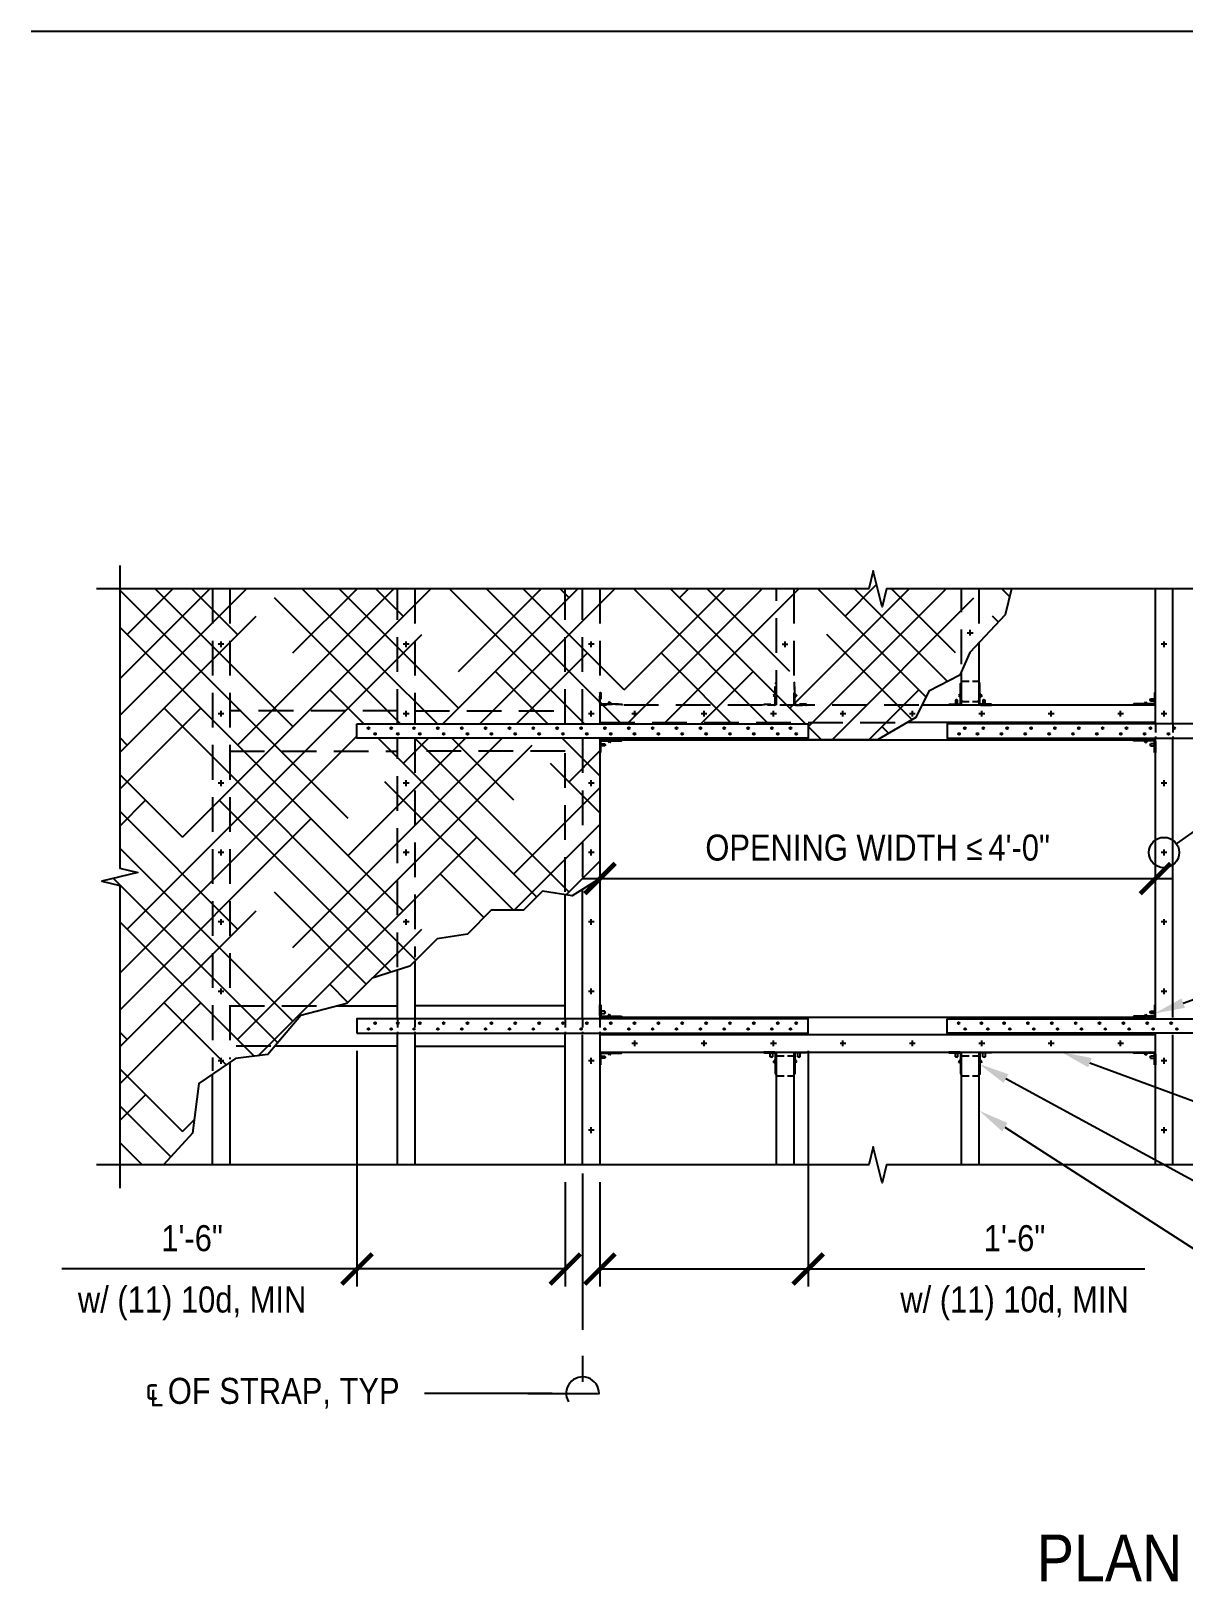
# Model space of a CAD drawing. Header units: inches. Extents: x -16404 to 14624, y -1591 to 16152.
# Drawn here: x 3333.1 to 3432.8, y 8817.8 to 8952 of the extents above; entities that cross this region are included whole.
import ezdxf
from ezdxf import colors
from ezdxf.entities.mleader import LeaderData, LeaderLine
from ezdxf.math import Vec2, Vec3

# ---------------------------------------------------------------- set-up
doc = ezdxf.new("R2010")
doc.units = ezdxf.units.IN
doc.header["$LTSCALE"] = 24
doc.header["$MEASUREMENT"] = 0
for name, pattern in [('CENTER2', [1.125, 0.75, -0.125, 0.125, -0.125]), ('HIDDEN2', [0.1875, 0.125, -0.0625]), ('HIDDEN8', [0.04625, 0.03125, -0.015])]:
    doc.linetypes.add(name, pattern=pattern)
doc.layers.get('0').update_dxf_attribs({"linetype": 'CONTINUOUS'})
doc.layers.get('DefPoints').update_dxf_attribs({"color": 251, "linetype": 'CONTINUOUS'})
for name, color, linetype in [('S-ANNO-DIMS', 2, 'CONTINUOUS'), ('S-ANNO-NOTE', 4, 'CONTINUOUS'), ('S-BREAK', 2, 'CONTINUOUS'), ('S-GRID', 1, 'CENTER2'), ('S-NAIL', 2, 'CONTINUOUS'), ('S-SIMPSON', 2, 'CONTINUOUS'), ('S-TYP DETAIL BLOCKS', 1, 'CONTINUOUS'), ('S-WOOD', 3, 'CONTINUOUS')]:
    doc.layers.add(name, color=color, linetype=linetype)
doc.layers.add('S-ANNO-GRID-NONPLOT', color=251, linetype='CONTINUOUS', plot=False)
doc.layers.add('S-HATCH1', color=1, linetype='CONTINUOUS', transparency=0.5)
doc.styles.add('Arial', font='arial.ttf', dxfattribs={"width": 0.85})
doc.dimstyles.new('DIM-24_Se', dxfattribs={"dimscale": 24, "dimtxt": 0.09375, "dimasz": 0.109375, "dimexe": 0.0625, "dimexo": 0.0625, "dimgap": 0.0625, "dimtad": 1, "dimdec": 4, "dimzin": 11, "dimdsep": 46, "dimlunit": 4, "dimtxsty": 'Arial', "dimblk": 'ARCHTICK', "dimcen": 0.125, "dimdle": 0.0625, "dimclrd": 256, "dimclre": 256, "dimclrt": 4, "dimadec": 0, "dimazin": 0, "dimtfac": 0.75, "dimtdec": 4, "dimtmove": 0, "dimatfit": 3, "dimfxl": 1, "dimfrac": 1, "dimtolj": 1, "dimtzin": 0, "dimarcsym": 0})

# ---------------------------------------------------------------- blocks, each defined once
blk = doc.blocks.new('Se_24x36_DETAILS_GRID')
blk.add_line((23.30227471881284, 23.00000000000006), (31.06969962508379, 23.00000000000005))
blk = doc.blocks.new('_ARCHTICK')
at = {"color": 0, "linetype": 'ByBlock', "const_width": 0.15}
blk.add_lwpolyline([(-0.5, -0.5), (0.5, 0.5)], dxfattribs=at)
blk = doc.blocks.new('*D820')
at = {"layer": 'DefPoints', "color": 0, "transparency": 16777216}
for p in [(37.16821890174288, 98.74999999946795), (85.16821890174288, 98.74999999946795), (85.16821890174288, 98.74999999946795)]:
    blk.add_point(p, dxfattribs=at)
at = {"layer": 'S-ANNO-DIMS', "lineweight": -2, "transparency": 16777216}
blk.add_line((35.66821890174288, 98.74999999946795), (86.66821890174288, 98.74999999946795), dxfattribs=at)
at = {"layer": 'S-ANNO-DIMS', "lineweight": -2, "transparency": 16777216, "xscale": 2.625, "yscale": 2.625, "zscale": 2.625, "rotation": 180}
blk.add_blockref('_ARCHTICK', (37.16821890174288, 98.74999999946795), dxfattribs=at)
at = {"layer": 'S-ANNO-DIMS', "lineweight": -2, "transparency": 16777216, "xscale": 2.625, "yscale": 2.625, "zscale": 2.625}
blk.add_blockref('_ARCHTICK', (85.16821890174288, 98.74999999946795), dxfattribs=at)
at = {"layer": 'S-ANNO-DIMS', "color": 4, "transparency": 16777216, "insert": (61.16821890174288, 101.4141371072442), "char_height": 2.25, "attachment_point": 5, "style": 'Arial'}
blk.add_mtext('\\A1;OPENING WIDTH {\\H0.95833x;≤\\fMS Shell Dlg 2|b0|i0|c0|p0;\\H0.73913x; }4\'-0"', dxfattribs=at)
blk = doc.blocks.new('LUS-Top')
at = {"layer": 'S-SIMPSON'}
for p, q in [((-0.90625, 0), (-1.84375, 0)), ((-1.84375, 0), (-1.84375, -0.0625)), ((0.90625, 0), (1.84375, 0)), ((1.84375, 0), (1.84375, -0.0625)), ((-1.84375, -0.0625), (-0.90625, -0.0625)), ((-1.28125, -0.4174999999997908), (-1.28125, -0.0625)), ((-1.211250000000064, -0.4375), (-1.28125, -0.4174999999997908)), ((-1.163749999999936, -0.4375), (-1.211250000000064, -0.4375)), ((-1.163749999999936, -0.4375), (-1.09375, -0.4174999999997908)), ((-1.09375, -0.0625), (-1.09375, -0.4174999999997908)), ((-1.019053823869172, -0.8267791308790038), (-0.8627001912573178, -0.67042549826715)), ((-0.9865269119345612, -0.8593060428136141), (-1.019053823869172, -0.8267791308790038)), ((-0.9865269119345612, -0.8593060428136141), (-0.84375, -0.9375)), ((-0.84375, -0.125), (-0.84375, -1.867417028593536)), ((-0.78125, -1.929917499999874), (-0.78125, -0.125)), ((0.78125, -1.929917499999874), (0.78125, -0.125)), ((0.84375, -0.125), (0.84375, -1.867647289603156)), ((0.9865269119345612, -0.8593060428136141), (0.84375, -0.9375)), ((1.019053823869172, -0.8267791308790038), (0.8627001912573178, -0.67042549826715)), ((1.84375, -0.0625), (0.90625, -0.0625)), ((0.9865269119345612, -0.8593060428136141), (1.019053823869172, -0.8267791308790038)), ((1.09375, -0.4174999999997908), (1.09375, -0.0625)), ((1.163749999999936, -0.4375), (1.09375, -0.4174999999997908)), ((1.211250000000064, -0.4375), (1.163749999999936, -0.4375)), ((1.211250000000064, -0.4375), (1.28125, -0.4174999999997908)), ((1.28125, -0.0625), (1.28125, -0.4174999999997908)), ((-0.84375, -1.867417028593536), (-0.7499999999997726, -1.961167735702475)), ((0.847541000000092, -1.86362599999984), (0.75, -1.961167735703611))]:
    blk.add_line(p, q, dxfattribs=at)
at = {"layer": 'S-SIMPSON', "color": 1, "linetype": 'HIDDEN8', "ltscale": 0.8}
for points in [[(-0.75, -0.4008881741003734, 0.3178375819105025), (-0.6875, -0.3125), (0.6875, -0.3124999999997726, 0.3178375819105024), (0.75, -0.4008881741003734)], [(-0.7499999999997726, -1.961167735702475), (-0.714958999999908, -1.996208999999908, -0.1989120000000228), (-0.6875, -2.0625), (0.6875, -2.0625, -0.1989120000000228), (0.7149590000001353, -1.996208999999908), (0.75, -1.961167735703611)]]:
    blk.add_lwpolyline(points, format="xyb", dxfattribs=at)
at = {"layer": 'S-SIMPSON'}
for centre, radius, start, end in [((-0.90625, -0.125), 0.125, 0, 90), ((0.90625, -0.125), 0.125, 90, 180), ((-0.90625, -0.125), 0.0625, 0, 90), ((-0.9084499999999025, -0.6246756895243379), 0.0647, 315, 0), ((-0.7812497961904228, -0.3124999705671598), 0.0937497961904958, 269.9998754405271, 289.4711325576059), ((0.7812497961904228, -0.3124999705671598), 0.09374979619049668, 250.5288674423941, 270.0001245594729), ((0.90625, -0.125), 0.0625, 90, 180), ((0.9084499999999025, -0.6246756895243379), 0.0647, 180, 225)]:
    blk.add_arc(centre, radius, start, end, dxfattribs=at)
blk = doc.blocks.new('_DotBlank')
at = {"color": 0, "lineweight": -2}
blk.add_line((-0.5, 0), (-1, 0), dxfattribs=at)
blk.add_circle((0, 0), 0.5, dxfattribs=at)
blk = doc.blocks.new('*D2429')
at = {"layer": 'DefPoints', "color": 0, "transparency": 16777216}
for p in [(16.16821890174288, 85.37499999946976), (34.16821890174288, 73.99999999946976), (34.16821890174288, 65.00528290704187)]:
    blk.add_point(p, dxfattribs=at)
at = {"layer": 'S-ANNO-DIMS', "lineweight": -2, "transparency": 16777216}
for p, q in [((16.16821890174288, 83.87499999946976), (16.16821890174288, 63.50528290704187)), ((34.16821890174288, 72.49999999946976), (34.16821890174288, 63.50528290704187)), ((16.16821890174288, 65.00528290704187), (-9.341693274247055, 65.00528290704187)), ((34.16821890174288, 65.00528290704187), (14.66821890174288, 65.00528290704187))]:
    blk.add_line(p, q, dxfattribs=at)
at = {"layer": 'S-ANNO-DIMS', "lineweight": -2, "transparency": 16777216, "xscale": 2.625, "yscale": 2.625, "zscale": 2.625, "rotation": 180}
blk.add_blockref('_ARCHTICK', (16.16821890174288, 65.00528290704187), dxfattribs=at)
at = {"layer": 'S-ANNO-DIMS', "lineweight": -2, "transparency": 16777216, "xscale": 2.625, "yscale": 2.625, "zscale": 2.625}
blk.add_blockref('_ARCHTICK', (34.16821890174288, 65.00528290704187), dxfattribs=at)
at = {"layer": 'S-ANNO-DIMS', "color": 4, "transparency": 16777216, "char_height": 2.25, "attachment_point": 5, "style": 'Arial'}
for s, insert in [('\\A1;1\'-6"', (1.91844912002307, 67.65407212941568)), ('\\A1;w/ (11) 10d, MIN', (1.91844912002307, 62.03035111986588))]:
    blk.add_mtext(s, dxfattribs=dict(at, insert=insert))
blk = doc.blocks.new('*D2430')
at = {"layer": 'DefPoints', "color": 0, "transparency": 16777216}
for p in [(55.16821890174469, 85.37499999946795), (37.16821890174469, 73.99999999946976), (37.16821890174469, 65.00528290704187)]:
    blk.add_point(p, dxfattribs=at)
at = {"layer": 'S-ANNO-DIMS', "lineweight": -2, "transparency": 16777216}
for p, q in [((55.16821890174469, 83.87499999946795), (55.16821890174469, 63.50528290704187)), ((37.16821890174469, 72.49999999946976), (37.16821890174469, 63.50528290704187)), ((37.16821890174469, 65.00528290704187), (56.66821890174469, 65.00528290704187)), ((55.16821890174469, 65.00528290704187), (84.25961129601409, 65.00528290704187))]:
    blk.add_line(p, q, dxfattribs=at)
at = {"layer": 'S-ANNO-DIMS', "lineweight": -2, "transparency": 16777216, "xscale": 2.625, "yscale": 2.625, "zscale": 2.625, "rotation": 180}
blk.add_blockref('_ARCHTICK', (37.16821890174469, 65.00528290704187), dxfattribs=at)
at = {"layer": 'S-ANNO-DIMS', "lineweight": -2, "transparency": 16777216, "xscale": 2.625, "yscale": 2.625, "zscale": 2.625}
blk.add_blockref('_ARCHTICK', (55.16821890174469, 65.00528290704187), dxfattribs=at)
at = {"layer": 'S-ANNO-DIMS', "color": 4, "transparency": 16777216, "char_height": 2.25, "attachment_point": 5, "style": 'Arial'}
for s, insert in [('\\A1;1\'-6"', (72.99946890174397, 67.65407212941568)), ('\\A1;w/ (11) 10d, MIN', (72.99946890174397, 62.03035111986588))]:
    blk.add_mtext(s, dxfattribs=dict(at, insert=insert))
blk = doc.blocks.new('ARROW-LOOP')
at = {"color": 0}
blk.add_lwpolyline([(-1.80643092716582, 4.547473508864641e-13), (0.5420998376011994, 4.547473508864641e-13, 1.317177028536598), (-0.4638054410929726, -0.2806363246950241)], format="xyb", dxfattribs=at)
blk = doc.blocks.new('NAIL-END')
at = {"color": 2}
for p, q in [((-0.2499999999990905, 0), (0.2499999999990905, 0)), ((9.094947017729282e-13, 0.2499999999990905), (-9.094947017729282e-13, -0.25))]:
    blk.add_line(p, q, dxfattribs=at)
blk = doc.blocks.new('*U475')
at = {"layer": 'S-NAIL', "rotation": 180}
blk.add_blockref('NAIL-END', (0, -4.547473508864641e-13), dxfattribs=at)
blk = doc.blocks.new('*U476')
at = {"layer": 'S-NAIL', "color": 0, "linetype": 'ByBlock', "lineweight": -2, "transparency": 16777216}
for p in [(2.204364238465236e-15, 36), (1.83697019872103e-15, 30), (1.469576158976824e-15, 24), (1.102182119232618e-15, 18), (7.347880794884119e-16, 12), (3.673940397442059e-16, 6), (0, 0)]:
    blk.add_blockref('*U475', p, dxfattribs=at)
blk = doc.blocks.new('*U483')
at = {"layer": 'S-NAIL', "rotation": 180}
blk.add_blockref('NAIL-END', (0, -4.547473508864641e-13), dxfattribs=at)
blk = doc.blocks.new('*U484')
at = {"layer": 'S-NAIL', "color": 0, "linetype": 'ByBlock', "lineweight": -2, "transparency": 16777216}
for p in [(1.469576158976824e-15, 24), (1.102182119232618e-15, 18), (7.347880794884119e-16, 12), (3.673940397442059e-16, 6), (0, 0)]:
    blk.add_blockref('*U483', p, dxfattribs=at)
blk = doc.blocks.new('*U485')
at = {"layer": 'S-NAIL', "rotation": 180}
blk.add_blockref('NAIL-END', (0, -4.547473508864641e-13), dxfattribs=at)
blk = doc.blocks.new('*U486')
at = {"layer": 'S-NAIL', "color": 0, "linetype": 'ByBlock', "lineweight": -2, "transparency": 16777216}
for p in [(2.571758278209442e-15, 42), (2.204364238465236e-15, 36), (1.83697019872103e-15, 30), (1.469576158976824e-15, 24), (1.102182119232618e-15, 18), (7.347880794884119e-16, 12), (3.673940397442059e-16, 6), (0, 0)]:
    blk.add_blockref('*U485', p, dxfattribs=at)
blk = doc.blocks.new('*U471')
at = {"layer": 'S-NAIL', "rotation": 180}
blk.add_blockref('NAIL-END', (0, -4.547473508864641e-13), dxfattribs=at)
blk = doc.blocks.new('*U472')
at = {"layer": 'S-NAIL', "color": 0, "linetype": 'ByBlock', "lineweight": -2, "transparency": 16777216}
for p in [(0, 0), (6, 0), (12, 0), (18, 0), (24, 0), (30, 0), (36, 0), (42, 0)]:
    blk.add_blockref('*U471', p, dxfattribs=at)
blk = doc.blocks.new('*U473')
at = {"layer": 'S-NAIL', "rotation": 180}
blk.add_blockref('NAIL-END', (0, -4.547473508864641e-13), dxfattribs=at)
blk = doc.blocks.new('*U474')
at = {"layer": 'S-NAIL', "color": 0, "linetype": 'ByBlock', "lineweight": -2, "transparency": 16777216}
for p in [(0, 0), (6, 0), (12, 0), (18, 0), (24, 0), (30, 0), (36, 0), (42, 0)]:
    blk.add_blockref('*U473', p, dxfattribs=at)
blk = doc.blocks.new('*U479')
at = {"layer": 'S-NAIL', "rotation": 180}
blk.add_blockref('NAIL-END', (0, -4.547473508864641e-13), dxfattribs=at)
blk = doc.blocks.new('*U480')
at = {"layer": 'S-NAIL', "color": 0, "linetype": 'ByBlock', "lineweight": -2, "transparency": 16777216}
for p in [(2.571758278209442e-15, 42), (2.204364238465236e-15, 36), (1.83697019872103e-15, 30), (1.469576158976824e-15, 24), (1.102182119232618e-15, 18), (7.347880794884119e-16, 12), (3.673940397442059e-16, 6), (0, 0)]:
    blk.add_blockref('*U479', p, dxfattribs=at)
blk = doc.blocks.new('Se_HORIZONTAL DIAPHRAGM OPENING')
at = {"layer": 'S-HATCH1'}
h = blk.add_hatch(dxfattribs=at)
h.set_pattern_fill('HOUND', color=256, scale=36, angle=45, style=0)
h.set_pattern_definition([(45, (-2992.316762352436, -4762.000000000534), (4.772970773009196, 7.954951288348661), [36, -18]), (135, (-2992.316762352436, -4762.000000000534), (4.772970773009196, -7.954951288348661), [36, -18])])
h.paths.add_polyline_path([(37.16821890174288, 110.7499999994679), (61.16821890174288, 110.7499999994679), (64.4814050924324, 112.6606926288378), (65.58043115684814, 114.9439660602775), (68.27440738403493, 116.3336494947644), (69.13837630731541, 118.2919718861203), (72.1760940974109, 121.5577991376804), (72.73525465014973, 123.7950747262412), (61.92536603114422, 123.795074726243), (61.54679246644446, 122.2383723403482), (60.78964533704311, 125.3517771121342), (60.41107177234881, 123.795074726243), (-4.331781098255306, 123.7950747262412), (-4.331781098257125, 99.65468449225591), (-2.775078712362301, 99.27611092755615), (-5.88848348414831, 98.51896379815298), (-4.331781098257125, 98.1403902334605), (-4.331781098255306, 73.99999999946795), (-0.5562459573102387, 73.99999999946795), (1.957409539947548, 76.73116166254567), (2.512467761102016, 81.04376183552449), (5.658675036211207, 83.18591889935215), (8.457950983205592, 83.54797396007052), (11.32426294724974, 86.9030086864932), (15.29406264455247, 87.96261945949027), (17.46969011062538, 90.13824692556318), (20.73772323208323, 91.16795847908998), (23.11249906913145, 93.54273431613638), (25.71476743572748, 93.95530910144862), (27.76744970831714, 96.00799137403737), (30.573548012022, 96.00799137403737), (32.21526095386253, 97.6497043158779), (34.77267930711423, 97.25394227738343), (37.16821890174288, 98.74999999946795)])
at = {"layer": 'S-BREAK'}
for points in [[(124.6682189017411, 123.7950747262421), (61.92536603114422, 123.795074726243), (61.54679246644446, 122.2383723403482), (60.78964533704311, 125.3517771121342), (60.41107177234881, 123.795074726243), (-6.331781098255306, 123.7950747262421)], [(-4.331781098255306, 125.7950747262421), (-4.331781098257125, 99.65468449225591), (-2.775078712362301, 99.27611092755615), (-5.88848348414831, 98.51896379815298), (-4.331781098257125, 98.1403902334605), (-4.331781098255306, 71.99999999946795)], [(124.6682189017411, 73.99999999946795), (61.92536603114422, 73.99999999946795), (61.54679246644446, 72.44329761357494), (60.78964533704311, 75.55670238536095), (60.41107177234881, 73.99999999946795), (-6.331781098255306, 73.99999999946795)]]:
    blk.add_lwpolyline(points, dxfattribs=at)
at = {"layer": 'S-GRID', "color": 1, "linetype": 'CENTER2', "ltscale": 0.75}
blk.add_line((35.66821890174288, 73.24999999946976), (35.66821890174469, 53.24999999946976), dxfattribs=at)
at = {"layer": 'S-SIMPSON', "color": 1, "linetype": 'HIDDEN8', "ltscale": 0.8}
for p, q in [((52.32446890174288, 115.617417028061), (52.41821890174469, 115.7111677351704)), ((52.32446890174288, 113.8749999994679), (52.32446890174288, 115.617417028061)), ((52.38696890174288, 115.6799174994676), (52.38696890174288, 113.8749999994679)), ((54.01575990174388, 115.6136259994673), (53.91821890174288, 115.7111677351704)), ((53.94946890174288, 115.6799174994676), (53.94946890174288, 113.8749999994679)), ((54.01196890174288, 113.8749999994679), (54.01196890174288, 115.6176472890702)), ((37.16821890174288, 113.906249999467), (37.16821890174288, 114.843749999467)), ((37.16821890174288, 114.843749999467), (37.23071890174288, 114.843749999467)), ((37.23071890174288, 114.843749999467), (37.23071890174288, 113.906249999467)), ((52.18169198980831, 114.6093060422809), (52.1491650778753, 114.5767791303469)), ((52.1491650778753, 114.5767791303469), (52.30551871048556, 114.4204254977349)), ((52.18169198980831, 114.6093060422809), (52.32446890174288, 114.6874999994679)), ((54.15474581367744, 114.6093060422809), (54.01196890174288, 114.6874999994679)), ((54.18727272561227, 114.5767791303469), (54.03091909300019, 114.4204254977349)), ((54.15474581367744, 114.6093060422809), (54.18727272561227, 114.5767791303469)), ((37.29321890174288, 113.843749999467), (39.03563593033687, 113.843749999467)), ((39.09813640174252, 113.781249999467), (37.29321890174288, 113.781249999467)), ((37.99499803262188, 114.0190538233364), (37.8386444000098, 113.8627001907244)), ((38.02752494455672, 113.9865269114016), (37.99499803262188, 114.0190538233364)), ((38.02752494455672, 113.9865269114016), (38.10571890174288, 113.843749999467)), ((39.03563593033687, 113.843749999467), (39.12938663744535, 113.749999999467)), ((51.32446890174288, 113.8124999994679), (52.26196890174288, 113.8124999994679)), ((51.32446890174288, 113.7499999994679), (51.32446890174288, 113.8124999994679)), ((52.26196890174288, 113.7499999994679), (51.32446890174288, 113.7499999994679)), ((55.01196890174288, 113.8124999994679), (54.07446890174288, 113.8124999994679)), ((54.07446890174288, 113.7499999994679), (55.01196890174288, 113.7499999994679)), ((55.01196890174288, 113.7499999994679), (55.01196890174288, 113.8124999994679))]:
    blk.add_line(p, q, dxfattribs=at)
at = {"layer": 'S-SIMPSON'}
for p, q in [((84.73071890174288, 114.2112499994673), (84.75071890174331, 114.281249999467)), ((84.73071890174288, 114.1637499994677), (84.73071890174288, 114.2112499994673)), ((84.73071890174288, 114.1637499994677), (84.75071890174331, 114.093749999467)), ((84.75071890174331, 114.281249999467), (85.10571890174288, 114.281249999467)), ((85.10571890174288, 114.093749999467), (84.75071890174331, 114.093749999467)), ((85.10571890174288, 114.843749999467), (85.10571890174288, 113.906249999467)), ((85.16821890174288, 114.843749999467), (85.10571890174288, 114.843749999467)), ((85.16821890174288, 113.906249999467), (85.16821890174288, 114.843749999467)), ((83.3008018731507, 113.843749999467), (83.2070511660404, 113.749999999467)), ((83.23830140174323, 113.781249999467), (85.04321890174288, 113.781249999467)), ((85.04321890174288, 113.843749999467), (83.3008018731507, 113.843749999467)), ((84.30891285892903, 113.9865269114016), (84.23071890174288, 113.843749999467)), ((84.30891285892903, 113.9865269114016), (84.34143977086387, 114.0190538233364)), ((84.34143977086387, 114.0190538233364), (84.49779340347595, 113.8627001907244)), ((37.16821890174288, 110.593749999467), (37.16821890174288, 109.656249999467)), ((37.23071890174288, 109.656249999467), (37.23071890174288, 110.593749999467)), ((37.23071890174288, 110.406249999467), (37.58571890174244, 110.406249999467)), ((37.58571890174244, 110.218749999467), (37.23071890174288, 110.218749999467)), ((39.09813640174252, 110.718749999467), (37.29321890174288, 110.718749999467)), ((37.29321890174288, 110.656249999467), (39.03563593033687, 110.656249999467)), ((37.60571890174288, 110.3362499994673), (37.58571890174244, 110.406249999467)), ((37.60571890174288, 110.2887499994677), (37.58571890174244, 110.218749999467)), ((37.60571890174288, 110.3362499994673), (37.60571890174288, 110.2887499994677)), ((37.99499803262188, 110.4809461755985), (37.8386444000098, 110.6372998082097)), ((38.02752494455672, 110.5134730875325), (37.99499803262188, 110.4809461755985)), ((38.02752494455672, 110.5134730875325), (38.10571890174288, 110.656249999467)), ((39.03563593033687, 110.656249999467), (39.12938663744535, 110.7499999994679)), ((83.3008018731507, 110.656249999467), (83.2070511660404, 110.7499999994679)), ((83.23830140174323, 110.718749999467), (85.04321890174288, 110.718749999467)), ((85.04321890174288, 110.656249999467), (83.3008018731507, 110.656249999467)), ((84.30891285892903, 110.5134730875325), (84.23071890174288, 110.656249999467)), ((84.30891285892903, 110.5134730875325), (84.34143977086387, 110.4809461755985)), ((84.34143977086387, 110.4809461755985), (84.49779340347595, 110.6372998082097)), ((84.73071890174288, 110.3362499994673), (84.75071890174331, 110.406249999467)), ((84.73071890174288, 110.3362499994673), (84.73071890174288, 110.2887499994677)), ((84.73071890174288, 110.2887499994677), (84.75071890174331, 110.218749999467)), ((85.10571890174288, 110.406249999467), (84.75071890174331, 110.406249999467)), ((84.75071890174331, 110.218749999467), (85.10571890174288, 110.218749999467)), ((85.10571890174288, 109.656249999467), (85.10571890174288, 110.593749999467)), ((85.16821890174288, 110.593749999467), (85.16821890174288, 109.656249999467)), ((37.16821890174288, 109.656249999467), (37.23071890174288, 109.656249999467)), ((85.16821890174288, 109.656249999467), (85.10571890174288, 109.656249999467)), ((37.16821890174288, 86.90624999946795), (37.16821890174288, 87.84374999946795)), ((37.16821890174288, 87.84374999946795), (37.23071890174288, 87.84374999946795)), ((37.23071890174288, 87.84374999946795), (37.23071890174288, 86.90624999946795)), ((37.58571890174426, 87.28124999946795), (37.23071890174288, 87.28124999946795)), ((37.60571890174288, 87.21124999946733), (37.58571890174426, 87.28124999946795)), ((84.73071890174288, 87.21124999946733), (84.75071890174331, 87.28124999946795)), ((84.75071890174331, 87.28124999946795), (85.10571890174288, 87.28124999946795)), ((85.10571890174288, 87.84374999946795), (85.10571890174288, 86.90624999946795)), ((85.16821890174288, 87.84374999946795), (85.10571890174288, 87.84374999946795)), ((85.16821890174288, 86.90624999946795), (85.16821890174288, 87.84374999946795)), ((37.23071890174288, 87.09374999946795), (37.58571890174426, 87.09374999946795)), ((37.29321890174288, 86.84374999946795), (39.03563593033687, 86.84374999946795)), ((39.09813640174434, 86.78124999946795), (37.29321890174288, 86.78124999946795)), ((37.60571890174288, 87.16374999946765), (37.58571890174426, 87.09374999946795)), ((37.60571890174288, 87.16374999946765), (37.60571890174288, 87.21124999946733)), ((37.99499803262188, 87.01905382333644), (37.83864440001162, 86.86270019072526)), ((38.02752494455672, 86.9865269114025), (37.99499803262188, 87.01905382333644)), ((38.02752494455672, 86.9865269114025), (38.10571890174288, 86.84374999946795)), ((39.03563593033687, 86.84374999946795), (39.12938663744535, 86.74999999946704)), ((83.3008018731507, 86.84374999946795), (83.2070511660404, 86.74999999946704)), ((83.23830140174323, 86.78124999946795), (85.04321890174288, 86.78124999946795)), ((85.04321890174288, 86.84374999946795), (83.3008018731507, 86.84374999946795)), ((84.30891285893085, 86.9865269114025), (84.23071890174288, 86.84374999946795)), ((84.30891285893085, 86.9865269114025), (84.34143977086387, 87.01905382333644)), ((84.34143977086387, 87.01905382333644), (84.49779340347595, 86.86270019072526)), ((84.73071890174288, 87.16374999946765), (84.73071890174288, 87.21124999946733)), ((84.73071890174288, 87.16374999946765), (84.75071890174331, 87.09374999946795)), ((85.10571890174288, 87.09374999946795), (84.75071890174331, 87.09374999946795)), ((37.16821890174288, 83.59374999946795), (37.16821890174288, 82.65624999946795)), ((37.23071890174288, 82.65624999946795), (37.23071890174288, 83.59374999946795)), ((37.23071890174288, 83.40624999946795), (37.58571890174426, 83.40624999946795)), ((37.58571890174426, 83.21874999946795), (37.23071890174288, 83.21874999946795)), ((39.09813640174434, 83.71874999946795), (37.29321890174288, 83.71874999946795)), ((37.29321890174288, 83.65624999946795), (39.03563593033687, 83.65624999946795)), ((37.60571890174288, 83.33624999946733), (37.58571890174426, 83.40624999946795)), ((37.60571890174288, 83.28874999946765), (37.58571890174426, 83.21874999946795)), ((37.60571890174288, 83.33624999946733), (37.60571890174288, 83.28874999946765)), ((37.99499803262188, 83.48094617559855), (37.83864440001162, 83.63729980821063)), ((38.02752494455672, 83.51347308753338), (37.99499803262188, 83.48094617559855)), ((38.02752494455672, 83.51347308753338), (38.10571890174288, 83.65624999946795)), ((39.03563593033687, 83.65624999946795), (39.12938663744535, 83.74999999946795)), ((83.3008018731507, 83.65624999946795), (83.2070511660404, 83.74999999946795)), ((83.23830140174323, 83.71874999946795), (85.04321890174288, 83.71874999946795)), ((85.04321890174288, 83.65624999946795), (83.3008018731507, 83.65624999946795)), ((84.30891285893085, 83.51347308753338), (84.23071890174288, 83.65624999946795)), ((84.30891285893085, 83.51347308753338), (84.34143977086387, 83.48094617559855)), ((84.34143977086387, 83.48094617559855), (84.49779340347595, 83.63729980821063)), ((84.73071890174288, 83.33624999946733), (84.75071890174331, 83.40624999946795)), ((84.73071890174288, 83.33624999946733), (84.73071890174288, 83.28874999946765)), ((84.73071890174288, 83.28874999946765), (84.75071890174331, 83.21874999946795)), ((85.10571890174288, 83.40624999946795), (84.75071890174331, 83.40624999946795)), ((84.75071890174331, 83.21874999946795), (85.10571890174288, 83.21874999946795)), ((85.10571890174288, 82.65624999946795), (85.10571890174288, 83.59374999946795)), ((85.16821890174288, 83.59374999946795), (85.16821890174288, 82.65624999946795)), ((37.16821890174288, 82.65624999946795), (37.23071890174288, 82.65624999946795)), ((85.16821890174288, 82.65624999946795), (85.10571890174288, 82.65624999946795))]:
    blk.add_line(p, q, dxfattribs=at)
for points in [[(106.1682189017429, 112.1249999994661), (67.16821890174106, 112.124999999467), (67.16821890174106, 110.874999999467), (106.1682189017429, 110.8749999994661)], [(16.16821890174288, 85.37499999946795), (55.16821890174469, 85.37499999946795), (55.16821890174469, 86.62499999946795), (16.16821890174288, 86.62499999946795)]]:
    blk.add_lwpolyline(points, close=True, dxfattribs=at)
for centre in [(68.70396890174197, 111.749999999467), (70.30206890174304, 111.749999999467), (72.36456890174304, 111.749999999467), (74.42706890174304, 111.749999999467), (76.48956890174304, 111.7499999994661), (78.55206890174304, 111.7499999994661), (80.61456890174304, 111.7499999994661), (82.67706890174304, 111.7499999994661), (84.73956890174304, 111.7499999994661), (86.80206890174304, 111.7499999994661), (68.20396890174197, 111.249999999467), (69.80206890174304, 111.249999999467), (71.86456890174304, 111.249999999467), (73.92706890174304, 111.249999999467), (75.98956890174304, 111.2499999994661), (78.05206890174304, 111.2499999994661), (80.11456890174304, 111.2499999994661), (82.17706890174304, 111.2499999994661), (84.23956890174304, 111.2499999994661), (86.30206890174304, 111.2499999994661), (17.73071890174288, 86.24999999946795), (19.6950439017437, 86.24999999946795), (21.59686890174271, 86.24999999946795), (23.65936890174271, 86.24999999946795), (25.72186890174271, 86.24999999946795), (27.78436890174271, 86.24999999946795), (29.84686890174271, 86.24999999946795), (31.90936890174271, 86.24999999946795), (33.97186890174271, 86.24999999946795), (36.03436890174271, 86.24999999946795), (38.09686890174271, 86.24999999946795), (40.15936890174271, 86.24999999946795), (42.22186890174271, 86.24999999946795), (44.28436890174271, 86.24999999946795), (46.34686890174271, 86.24999999946795), (48.40936890174271, 86.24999999946795), (50.47186890174271, 86.24999999946795), (52.53436890174271, 86.24999999946795), (54.13246890174378, 86.24999999946795), (17.16821890174288, 85.74999999946795), (19.1325439017437, 85.74999999946795), (21.09686890174271, 85.74999999946795), (23.15936890174271, 85.74999999946795), (25.22186890174271, 85.74999999946795), (27.28436890174271, 85.74999999946795), (29.34686890174271, 85.74999999946795), (31.40936890174271, 85.74999999946795), (33.47186890174271, 85.74999999946795), (35.53436890174271, 85.74999999946795), (37.59686890174271, 85.74999999946795), (39.65936890174271, 85.74999999946795), (41.72186890174271, 85.74999999946795), (43.78436890174271, 85.74999999946795), (45.84686890174271, 85.74999999946795), (47.90936890174271, 85.74999999946795), (49.97186890174271, 85.74999999946795), (52.03436890174271, 85.74999999946795), (53.63246890174378, 85.74999999946795)]:
    blk.add_circle(centre, 0.078, dxfattribs=at)
at = {"layer": 'S-SIMPSON', "color": 1, "linetype": 'HIDDEN8', "ltscale": 0.8}
for centre, radius, start, end in [((52.25976890174388, 114.3746756889914), 0.0647, 0, 45), ((54.07666890174369, 114.3746756889914), 0.0647, 135, 180), ((37.29321890174288, 113.906249999467), 0.125, 180, 270), ((37.29321890174288, 113.906249999467), 0.0625, 180, 270), ((37.48071887230981, 113.7812497956575), 0.0937497961904958, 340.5288674424064, 0.0001245594468276887), ((37.79289459126812, 113.9084499994669), 0.0647, 270, 315), ((52.26196890174288, 113.8749999994679), 0.0625, 270, 0), ((52.26196890174288, 113.8749999994679), 0.125, 270, 0), ((54.07446890174288, 113.8749999994679), 0.125, 180, 270), ((54.07446890174288, 113.8749999994679), 0.0625, 180, 270)]:
    blk.add_arc(centre, radius, start, end, dxfattribs=at)
at = {"layer": 'S-SIMPSON'}
for centre, radius, start, end in [((84.54354321221945, 113.9084499994669), 0.0647, 225, 270), ((84.85571893117594, 113.7812497956575), 0.0937497961904958, 179.9998754405011, 199.4711325575936), ((85.04321890174288, 113.906249999467), 0.0625, 270, 0), ((85.04321890174288, 113.906249999467), 0.125, 270, 0), ((37.29321890174288, 110.593749999467), 0.125, 90, 180), ((37.29321890174288, 110.593749999467), 0.0625, 90, 180), ((37.48071887230981, 110.7187502032766), 0.0937497961904958, 359.9998754405011, 19.4711325575936), ((37.79289459126812, 110.5915499994671), 0.0647, 45, 90), ((84.54354321221945, 110.5915499994671), 0.0647, 90, 135), ((84.85571893117594, 110.7187502032766), 0.0937497961904958, 160.5288674424064, 180.0001245594468), ((85.04321890174288, 110.593749999467), 0.125, 0, 90), ((85.04321890174288, 110.593749999467), 0.0625, 0, 90), ((37.29321890174288, 86.90624999946795), 0.125, 180, 270), ((37.29321890174288, 86.90624999946795), 0.0625, 180, 270), ((37.48071887231163, 86.78124979565746), 0.0937497961904958, 340.5288674424064, 0.0001245594468276887), ((37.79289459126812, 86.90844999946694), 0.0647, 270, 315), ((84.54354321221945, 86.90844999946694), 0.0647, 225, 270), ((84.85571893117594, 86.78124979565746), 0.0937497961904958, 179.9998754405011, 199.4711325575936), ((85.04321890174288, 86.90624999946795), 0.0625, 270, 0), ((85.04321890174288, 86.90624999946795), 0.125, 270, 0), ((37.29321890174288, 83.59374999946795), 0.125, 90, 180), ((37.29321890174288, 83.59374999946795), 0.0625, 90, 180), ((37.48071887231163, 83.71875020327661), 0.0937497961904958, 359.9998754405011, 19.4711325575936), ((37.79289459126812, 83.59154999946713), 0.0647, 45, 90), ((84.54354321221945, 83.59154999946713), 0.0647, 90, 135), ((84.85571893117594, 83.71875020327661), 0.0937497961904958, 160.5288674424064, 180.0001245594468), ((85.04321890174288, 83.59374999946795), 0.125, 0, 90), ((85.04321890174288, 83.59374999946795), 0.0625, 0, 90)]:
    blk.add_arc(centre, radius, start, end, dxfattribs=at)
at = {"layer": 'S-WOOD', "color": 2, "linetype": 'HIDDEN2'}
for points in [[(3.668218901744694, 123.7950747262421), (3.668218901744694, 82.1331243532104)], [(5.168218901744694, 123.7950747262421), (5.168218901744694, 83.15442883660035)], [(19.66821890174469, 112.124999999467), (19.66821890174469, 123.7950747262421)], [(21.16821890174469, 123.7950747262421), (21.16821890174469, 112.124999999467)], [(34.16821890174288, 112.1249999994679), (34.16821890174288, 123.7950747262421)], [(35.66821890174288, 112.1249999994679), (35.66821890174288, 123.7950747262412)], [(37.16821890174288, 123.7950747262421), (37.16821890174288, 112.1249999994679)], [(52.41821890174288, 113.7499999994679), (52.41821890174288, 123.7950747262421)], [(53.91821890174288, 123.7950747262421), (53.91821890174288, 113.7499999994679)], [(68.41821890174288, 117.2789826499175), (68.41821890174288, 123.7950747262421)], [(69.91821890174288, 123.7950747262421), (69.91821890174288, 119.3982577295092)], [(19.66821890174469, 113.2499999994661), (5.168218901744694, 113.2499999994661)], [(21.16821890174469, 113.2499999994661), (34.16821890174288, 113.2499999994661)], [(64.728276631693, 113.749999999467), (37.16821890174288, 113.7499999994679), (37.16821890174288, 112.2499999994679), (63.26882717196713, 112.249999999467)], [(19.66821890174469, 91.09308890602097), (19.66821890174469, 110.874999999467)], [(21.16821890174469, 110.8749999994679), (21.16821890174469, 91.95200753934387)], [(34.16821890174288, 97.60045864952826), (34.16821890174288, 110.8749999994679)], [(35.66821890174288, 110.8749999994679), (35.66821890174288, 98.10797099102365)], [(5.168218901744694, 109.7499999994661), (19.66821890174469, 109.7499999994661)], [(34.16821890174288, 109.7499999994661), (21.16821890174469, 109.7499999994661)], [(5.168218901744694, 87.74999999946795), (13.52808209135583, 87.74999999946795)], [(8.729639660490648, 84.25086403863406), (5.168218901744694, 84.25086403863406)]]:
    blk.add_lwpolyline(points, dxfattribs=at)
at = {"layer": 'S-WOOD'}
for points in [[(85.16821890174288, 112.1249999994679), (85.16821890174288, 123.7950747262421)], [(86.66821890174288, 112.1249999994679), (86.66821890174288, 123.7950747262412)], [(69.91821890174288, 119.130374717718), (69.91821890174288, 113.7499999994679)], [(68.41821890174288, 113.7499999994679), (68.41821890174288, 116.6596210750786)], [(85.16821890174288, 113.749999999467), (65.00573002697456, 113.749999999467)], [(85.16821890174288, 112.249999999467), (63.76925436377314, 112.249999999467)], [(37.16821890174288, 110.8749999994679), (37.16821890174288, 86.62499999946795)], [(37.16821890174288, 110.7499999994679), (85.16821890174288, 110.749999999467)], [(85.16821890174288, 86.62499999946795), (85.16821890174288, 110.8749999994679)], [(86.66821890174288, 110.7499999994679), (86.66821890174288, 110.8749999994679)], [(86.66821890174288, 86.74999999946795), (86.66821890174288, 110.7499999994679)], [(34.16821890174288, 86.62499999946795), (34.16821890174288, 97.34748289107029)], [(35.66821890174288, 86.74999999946795), (35.66821890174288, 97.81322292086679)], [(21.16821890174469, 91.59845414875053), (21.16821890174469, 86.62499999946795)], [(19.66821890174469, 86.62499999946795), (19.66821890174469, 90.83097261494277)], [(14.4974902714257, 87.74999999946795), (19.66821890174469, 87.74999999946795)], [(34.16821890174288, 87.74999999946795), (21.16821890174469, 87.74999999946795)], [(85.16821890174288, 86.74999999946795), (37.16821890174288, 86.74999999946795)], [(19.66821890174469, 73.99999999946795), (19.66821890174469, 85.37499999946795)], [(21.16821890174469, 85.37499999946795), (21.16821890174469, 73.99999999946795)], [(34.16821890174288, 73.99999999946795), (34.16821890174288, 85.24999999946795), (34.16821890174288, 85.37499999946795)], [(35.66821890174288, 73.99999999946704), (35.66821890174288, 85.24999999946795)], [(37.16821890174288, 85.37499999946795), (37.16821890174288, 73.99999999946795)], [(85.16821890174288, 73.99999999946795), (85.16821890174288, 85.37499999946795)], [(86.66821890174288, 73.99999999946704), (86.66821890174288, 85.24999999946795)], [(19.63883706036177, 84.25086403863406), (9.058452142173337, 84.25086403863406)], [(21.13883706036177, 84.25086403863406), (34.13883706036177, 84.25086403863406)], [(52.41821890174288, 73.99999999946795), (52.41821890174288, 83.74999999946795)], [(53.91821890174288, 83.74999999946795), (53.91821890174288, 73.99999999946795)], [(68.41821890174288, 73.99999999946795), (68.41821890174288, 83.74999999946795)], [(69.91821890174288, 83.74999999946795), (69.91821890174288, 73.99999999946795)], [(5.168218901744694, 82.85198219999438), (5.168218901744694, 73.99999999946795)], [(3.668218901744694, 73.99999999946795), (3.668218901744694, 81.83067771660444)]]:
    blk.add_lwpolyline(points, dxfattribs=at)
at = {"layer": 'S-WOOD', "color": 2, "linetype": 'HIDDEN8'}
for points in [[(85.16821890174288, 112.1249999994661), (85.16821890174288, 110.874999999467)], [(86.66821890174288, 112.1249999994661), (86.66821890174288, 110.874999999467)], [(19.66821890174469, 86.62499999946704), (19.66821890174469, 85.37499999946795)], [(21.16821890174469, 86.62499999946704), (21.16821890174469, 85.37499999946795)], [(34.16821890174288, 86.62499999946795), (34.16821890174288, 85.37499999946795)], [(35.66821890174288, 86.62499999946795), (35.66821890174288, 85.37499999946795)], [(37.16821890174288, 86.62499999946795), (37.16821890174288, 85.37499999946795)], [(85.1682064017441, 86.62499999946795), (85.1682064017441, 85.37499999946795)], [(85.16821890174106, 86.62499999946613), (85.16821890174106, 85.37499999946613)], [(86.66821890174288, 86.62499999946704), (86.66821890174288, 85.37499999946795)], [(86.66821890174106, 86.62499999946613), (86.66821890174106, 85.37499999946613)]]:
    blk.add_lwpolyline(points, dxfattribs=at)
at = {"layer": 'S-WOOD'}
blk.add_lwpolyline([(85.16821890174288, 85.24999999946795), (37.16821890174288, 85.24999999946795), (37.16821890174288, 83.74999999946795), (85.16821890174288, 83.74999999946795)], close=True, dxfattribs=at)
at = {"layer": 'S-NAIL', "rotation": 90}
for p in [(69.16821890174288, 119.9999999994434), (53.16821890174288, 118.9999999994434)]:
    blk.add_blockref('NAIL-END', p, dxfattribs=at)
at = {"layer": 'S-NAIL'}
blk.add_blockref('*U476', (4.418218901744694, 82.99999999944339), dxfattribs=at)
at = {"layer": 'S-SIMPSON', "xscale": -1, "rotation": 180}
blk.add_blockref('LUS-Top', (69.16821890174288, 113.7499999994679), dxfattribs=at)
at = {"layer": 'S-SIMPSON'}
for p in [(53.16821890174288, 83.74999999946795), (69.16821890174288, 83.74999999946795)]:
    blk.add_blockref('LUS-Top', p, dxfattribs=at)
at = {"layer": 'S-ANNO-NOTE', "color": 6, "insert": (81.20909887472226, 37.99999999946613), "char_height": 4.049999999999998, "width": 18.68738495738461, "attachment_point": 8, "style": 'Arial'}
blk.add_mtext('PLAN', dxfattribs=at)
at = {"layer": 'S-ANNO-DIMS'}
dim = blk.add_linear_dim(base=(85.16821890174288, 98.74999999946795), p1=(37.16821890174288, 98.74999999946795), p2=(85.16821890174288, 98.74999999946795), angle=180, text='OPENING WIDTH {\\H0.95833x;≤\\fMS Shell Dlg 2|b0|i0|c0|p0;\\H0.73913x; }<>', dimstyle='DIM-24_Se', dxfattribs=at)
dim.commit()
dim.dimension.update_dxf_attribs({"geometry": '*D820', "text_midpoint": (61.16821890174288, 101.4141371072442)})
dim = blk.add_linear_dim(base=(34.16821890174288, 65.00528290704187), p1=(16.16821890174288, 85.37499999946976), p2=(34.16821890174288, 73.99999999946976), angle=180, text='<>\\Xw/ (11) 10d, MIN', dimstyle='DIM-24_Se', dxfattribs=at)
dim.commit()
dim.dimension.update_dxf_attribs({"geometry": '*D2429', "text_midpoint": (1.91844912002307, 65.00528290704187), "dimtype": 160})
dim = blk.add_linear_dim(base=(37.16821890174469, 65.00528290704187), p1=(55.16821890174469, 85.37499999946795), p2=(37.16821890174469, 73.99999999946976), text='<>\\Xw/ (11) 10d, MIN', dimstyle='DIM-24_Se', dxfattribs=at)
dim.commit()
dim.dimension.update_dxf_attribs({"geometry": '*D2430', "text_midpoint": (72.99946890174397, 65.00528290704187), "dimtype": 160})
at = {"layer": 'S-ANNO-NOTE'}
ml = blk.add_multileader_mtext('Standard', dxfattribs=at)
ml.set_content('\\A1;E.N. o/ SHEATHING FULL LENGTH OF JOIST, TYP ', color=4, style='Arial')
ml.set_leader_properties(color=2)
ml.set_arrow_properties(name='DOTBLANK')
ml.build(insert=Vec2(0, 0))
ml.multileader.update_dxf_attribs({"dogleg_length": 0.36, "arrow_head_size": 2.625, "scale": 24})
ctx = ml.context
ctx.base_point, ctx.scale, ctx.char_height, ctx.arrow_head_size, ctx.landing_gap_size, ctx.plane_origin = Vec3(133.6682189017429, 132.4707361023702), 24, 2.25, 2.625, 2.16, Vec3(83.29670044740851, 416.6316789683624)
notes = []
notes.append((ctx, [(0, (1, 1, 0), (130.6682189017429, 132.4707361023702), (1, 0), 3.000000000000014, [(0, [(85.91821890174288, 100.9999999994425)], 0, [])])]))
ctx.mtext.insert, ctx.mtext.width, ctx.mtext.flow_direction = Vec3(135.8282189017429, 133.8182804407058), 29.41677342388721, 5
ml = blk.add_multileader_mtext('Standard', dxfattribs=at)
ml.set_content('\\A1;HANGER PER SCHEDULE', color=4, style='Arial')
ml.set_leader_properties(color=2)
ml.build(insert=Vec2(0, 0))
ml.multileader.update_dxf_attribs({"dogleg_length": 0.36, "arrow_head_size": 2.625, "scale": 24})
ctx = ml.context
ctx.base_point, ctx.scale, ctx.char_height, ctx.arrow_head_size, ctx.landing_gap_size, ctx.plane_origin = Vec3(133.6682189017429, 103.4598489306491), 24, 2.25, 2.625, 2.16, Vec3(88.29252492872547, 377.0481216908447)
notes.append((ctx, [(0, (1, 1, 0), (130.6682189017429, 103.4598489306491), (1, 0), 3.000000000000014, [(0, [(85.10571890174288, 87.09374999946795)], 0, [])])]))
ctx.mtext.insert, ctx.mtext.width, ctx.mtext.flow_direction = Vec3(135.8282189017427, 104.6040337874019), 24.73761285439105, 5
ml = blk.add_multileader_mtext('Standard', dxfattribs=at)
ml.set_content('\\A1;(2) 2x OR (2) 1{\\H0.7x;\\S3#4;}"x LVL FULL DEPTH JOIST', color=4, style='Arial')
ml.set_leader_properties(color=2)
ml.build(insert=Vec2(0, 0))
ml.multileader.update_dxf_attribs({"dogleg_length": 0.36, "arrow_head_size": 2.625, "scale": 24})
ctx = ml.context
ctx.base_point, ctx.scale, ctx.char_height, ctx.arrow_head_size, ctx.landing_gap_size, ctx.plane_origin = Vec3(133.6682189017429, 63.83124774263433), 24, 2.25, 2.625, 2.16, Vec3(46.7882120524846, 362.1437252423502)
notes.append((ctx, [(0, (1, 1, 0), (130.6682189017429, 63.83124774263433), (1, 0), 3.000000000000014, [(0, [(77.05326115721618, 83.74999999946795)], 0, [])])]))
ctx.mtext.insert, ctx.mtext.width, ctx.mtext.flow_direction = Vec3(135.8282189017427, 64.9754325993872), 25.94749546396633, 5
ml = blk.add_multileader_mtext('Standard', dxfattribs=at)
ml.set_content('\\A1;HANGER PER SCHEDULE', color=4, style='Arial')
ml.set_leader_properties(color=2)
ml.build(insert=Vec2(0, 0))
ml.multileader.update_dxf_attribs({"dogleg_length": 0.36, "arrow_head_size": 2.625, "scale": 24})
ctx = ml.context
ctx.base_point, ctx.scale, ctx.char_height, ctx.arrow_head_size, ctx.landing_gap_size, ctx.plane_origin = Vec3(133.6682189017429, 49.63091307274135), 24, 2.25, 2.625, 2.16, Vec3(46.7882120524846, 356.9433905724572)
notes.append((ctx, [(0, (1, 1, 0), (130.6682189017429, 49.63091307274135), (1, 0), 3.000000000000014, [(0, [(69.94946890174288, 82.72254124946721)], 0, [])])]))
ctx.mtext.insert, ctx.mtext.width, ctx.mtext.flow_direction = Vec3(135.8282189017427, 50.77509792949422), 22.6409095134004, 5
ml = blk.add_multileader_mtext('Standard', dxfattribs=at)
ml.set_content('\\A1;JOIST PER PLAN', color=4, style='Arial')
ml.set_leader_properties(color=2)
ml.build(insert=Vec2(0, 0))
ml.multileader.update_dxf_attribs({"dogleg_length": 0.36, "arrow_head_size": 2.625, "scale": 24})
ctx = ml.context
ctx.base_point, ctx.scale, ctx.char_height, ctx.arrow_head_size, ctx.landing_gap_size, ctx.plane_origin = Vec3(133.6682189017429, 39.59329299926776), 24, 2.25, 2.625, 2.16, Vec3(46.7882120524846, 352.9057704989837)
notes.append((ctx, [(0, (1, 1, 0), (130.6682189017429, 39.59329299926776), (1, 0), 3.000000000000014, [(0, [(69.94946890174288, 78.68492117599453)], 0, [])])]))
ctx.mtext.insert, ctx.mtext.width, ctx.mtext.flow_direction = Vec3(135.8282189017427, 40.73747785602063), 40, 5
ml = blk.add_multileader_mtext('Standard', dxfattribs=at)
ml.set_content('{\\fISOCPEUR|b0|i0|c0|p34;℄} OF STRAP, TYP', color=4, style='Arial')
ml.set_leader_properties(color=2)
ml.set_arrow_properties(name='ARROW-LOOP')
ml.build(insert=Vec2(0, 0))
ml.multileader.update_dxf_attribs({"dogleg_length": 0.36, "arrow_head_size": 2.625, "scale": 24})
ctx = ml.context
ctx.base_point, ctx.scale, ctx.char_height, ctx.arrow_head_size, ctx.landing_gap_size, ctx.plane_origin = Vec3(-4.310005451981709, 54.24999999946976), 24, 2.25, 2.625, 2.16, Vec3(73.96796471278685, 363.5848218455294)
ctx.text_align_type = 2
notes.append((ctx, [(0, (1, 1, 0), (25.01574659440303, 54.24999999946976), (-1, 0), 3.000000000000014, [(0, [(35.66821890174469, 54.24999999946976)], 0, [])])]))
ctx.mtext.insert, ctx.mtext.width, ctx.mtext.alignment, ctx.mtext.flow_direction = Vec3(19.85574659440301, 55.59754433780537), 48, 3, 5
for ctx, leaders in notes:
    for number, flags, end, landing, length, lines in leaders:
        leader = LeaderData()
        leader.index, (leader.has_last_leader_line, leader.has_dogleg_vector, leader.attachment_direction) = number, flags
        leader.last_leader_point, leader.dogleg_vector, leader.dogleg_length = Vec3(end), Vec3(landing), length
        for number, points, colour, breaks in lines:
            line = LeaderLine()
            line.index, line.vertices, line.color, line.breaks = number, Vec3.list(points), colors.encode_raw_color(colour), breaks
            leader.lines.append(line)
        ctx.leaders.append(leader)
for points in [[(16.16821890174288, 112.12499999946657), (55.16821890174398, 112.12499999946657), (55.16821890174398, 110.87499999946658), (16.16821890174288, 110.87499999946658)], [(67.16821890174106, 86.62499999946657), (106.16821890174216, 86.62499999946657), (106.16821890174216, 85.37499999946658), (67.16821890174106, 85.37499999946658)]]:
    blk.add_wipeout(points).dxf.layer = 'S-SIMPSON'
at = {"layer": 'S-BREAK'}
blk.add_lwpolyline([(72.73525465014973, 123.7950747262412), (72.1760940974109, 121.5577991376804), (69.13837630731541, 118.2919718861203), (68.27440738403493, 116.3336494947644), (65.58043115684814, 114.9439660602775), (64.4814050924324, 112.6606926288378), (61.16821890174288, 110.7499999994679), (37.16821890174288, 110.7499999994679), (37.16821890174288, 98.74999999946795), (34.77267930711423, 97.25394227738343), (32.21526095386253, 97.64970431587699), (30.573548012022, 96.00799137403737), (27.76744970831714, 96.00799137403737), (25.71476743572748, 93.95530910144862), (23.11249906913145, 93.54273431613638), (20.73772323208323, 91.16795847908998), (17.46969011062538, 90.13824692556318), (15.29406264455247, 87.96261945949027), (11.32426294724974, 86.9030086864932), (8.457950983205592, 83.54797396007052), (5.658675036211207, 83.18591889935215), (2.512467761102016, 81.04376183552449), (1.957409539947548, 76.73116166254567), (-0.5562459573102387, 73.99999999946795)], dxfattribs=at)
at = {"layer": 'S-SIMPSON'}
for points in [[(16.16821890174288, 112.124999999467), (55.16821890174469, 112.124999999467), (55.16821890174469, 110.874999999467), (16.16821890174288, 110.874999999467)], [(67.16821890174106, 86.62499999946613), (106.1682189017411, 86.62499999946613), (106.1682189017411, 85.37499999946613), (67.16821890174106, 85.37499999946613)]]:
    blk.add_lwpolyline(points, close=True, dxfattribs=at)
for centre in [(17.16821890174288, 111.749999999467), (19.1325439017437, 111.749999999467), (21.09686890174271, 111.749999999467), (23.15936890174271, 111.749999999467), (25.22186890174271, 111.749999999467), (27.28436890174271, 111.749999999467), (29.34686890174271, 111.749999999467), (31.40936890174271, 111.749999999467), (33.47186890174271, 111.749999999467), (35.53436890174271, 111.749999999467), (37.59686890174271, 111.749999999467), (39.65936890174271, 111.749999999467), (41.72186890174271, 111.749999999467), (43.78436890174271, 111.749999999467), (45.84686890174271, 111.749999999467), (47.90936890174271, 111.749999999467), (49.97186890174271, 111.749999999467), (52.03436890174271, 111.749999999467), (53.63246890174378, 111.749999999467), (17.73071890174288, 111.249999999467), (19.6950439017437, 111.249999999467), (21.59686890174271, 111.249999999467), (23.65936890174271, 111.249999999467), (25.72186890174271, 111.249999999467), (27.78436890174271, 111.249999999467), (29.84686890174271, 111.249999999467), (31.90936890174271, 111.249999999467), (33.97186890174271, 111.249999999467), (36.03436890174271, 111.249999999467), (38.09686890174271, 111.249999999467), (40.15936890174271, 111.249999999467), (42.22186890174271, 111.249999999467), (44.28436890174271, 111.249999999467), (46.34686890174271, 111.249999999467), (48.40936890174271, 111.249999999467), (50.47186890174271, 111.249999999467), (52.53436890174271, 111.249999999467), (54.13246890174378, 111.249999999467), (68.16821890174106, 86.24999999946613), (70.13254390174006, 86.24999999946613), (72.09686890174089, 86.24999999946613), (74.15936890174089, 86.24999999946613), (76.22186890174089, 86.24999999946613), (78.28436890174089, 86.24999999946613), (80.34686890174089, 86.24999999946613), (82.40936890174089, 86.24999999946613), (84.47186890174089, 86.24999999946613), (86.53436890174089, 86.24999999946613), (68.73071890174106, 85.74999999946613), (70.69504390174006, 85.74999999946613), (72.59686890174089, 85.74999999946613), (74.65936890174089, 85.74999999946613), (76.72186890174089, 85.74999999946613), (78.78436890174089, 85.74999999946613), (80.84686890174089, 85.74999999946613), (82.90936890174089, 85.74999999946613), (84.97186890174089, 85.74999999946613), (87.03436890174089, 85.74999999946613)]:
    blk.add_circle(centre, 0.078, dxfattribs=at)
at = {"layer": 'S-NAIL'}
for name, p in [('*U484', (20.41821890174469, 94.99999999944248)), ('*U486', (36.41821890174469, 76.99999999944339)), ('*U480', (85.9182189017447, 76.99999999944339)), ('*U474', (40.16821890174288, 112.9999999994434)), ('*U472', (40.16821890174288, 84.49999999946795))]:
    blk.add_blockref(name, p, dxfattribs=at)

msp = doc.modelspace()

# ---------------------------------------------------------------- block references
at = {"layer": 'S-ANNO-GRID-NONPLOT', "xscale": 24, "yscale": 24, "zscale": 24}
msp.add_blockref('Se_24x36_DETAILS_GRID', (2773.857684628425, 8400), dxfattribs=at)

# ---------------------------------------------------------------- next in the draw order: block references
at = {"layer": 'S-TYP DETAIL BLOCKS'}
msp.add_blockref('Se_HORIZONTAL DIAPHRAGM OPENING', (3345.112277880464, 8780.000000000535), dxfattribs=at)

doc.saveas('drawing.dxf')
